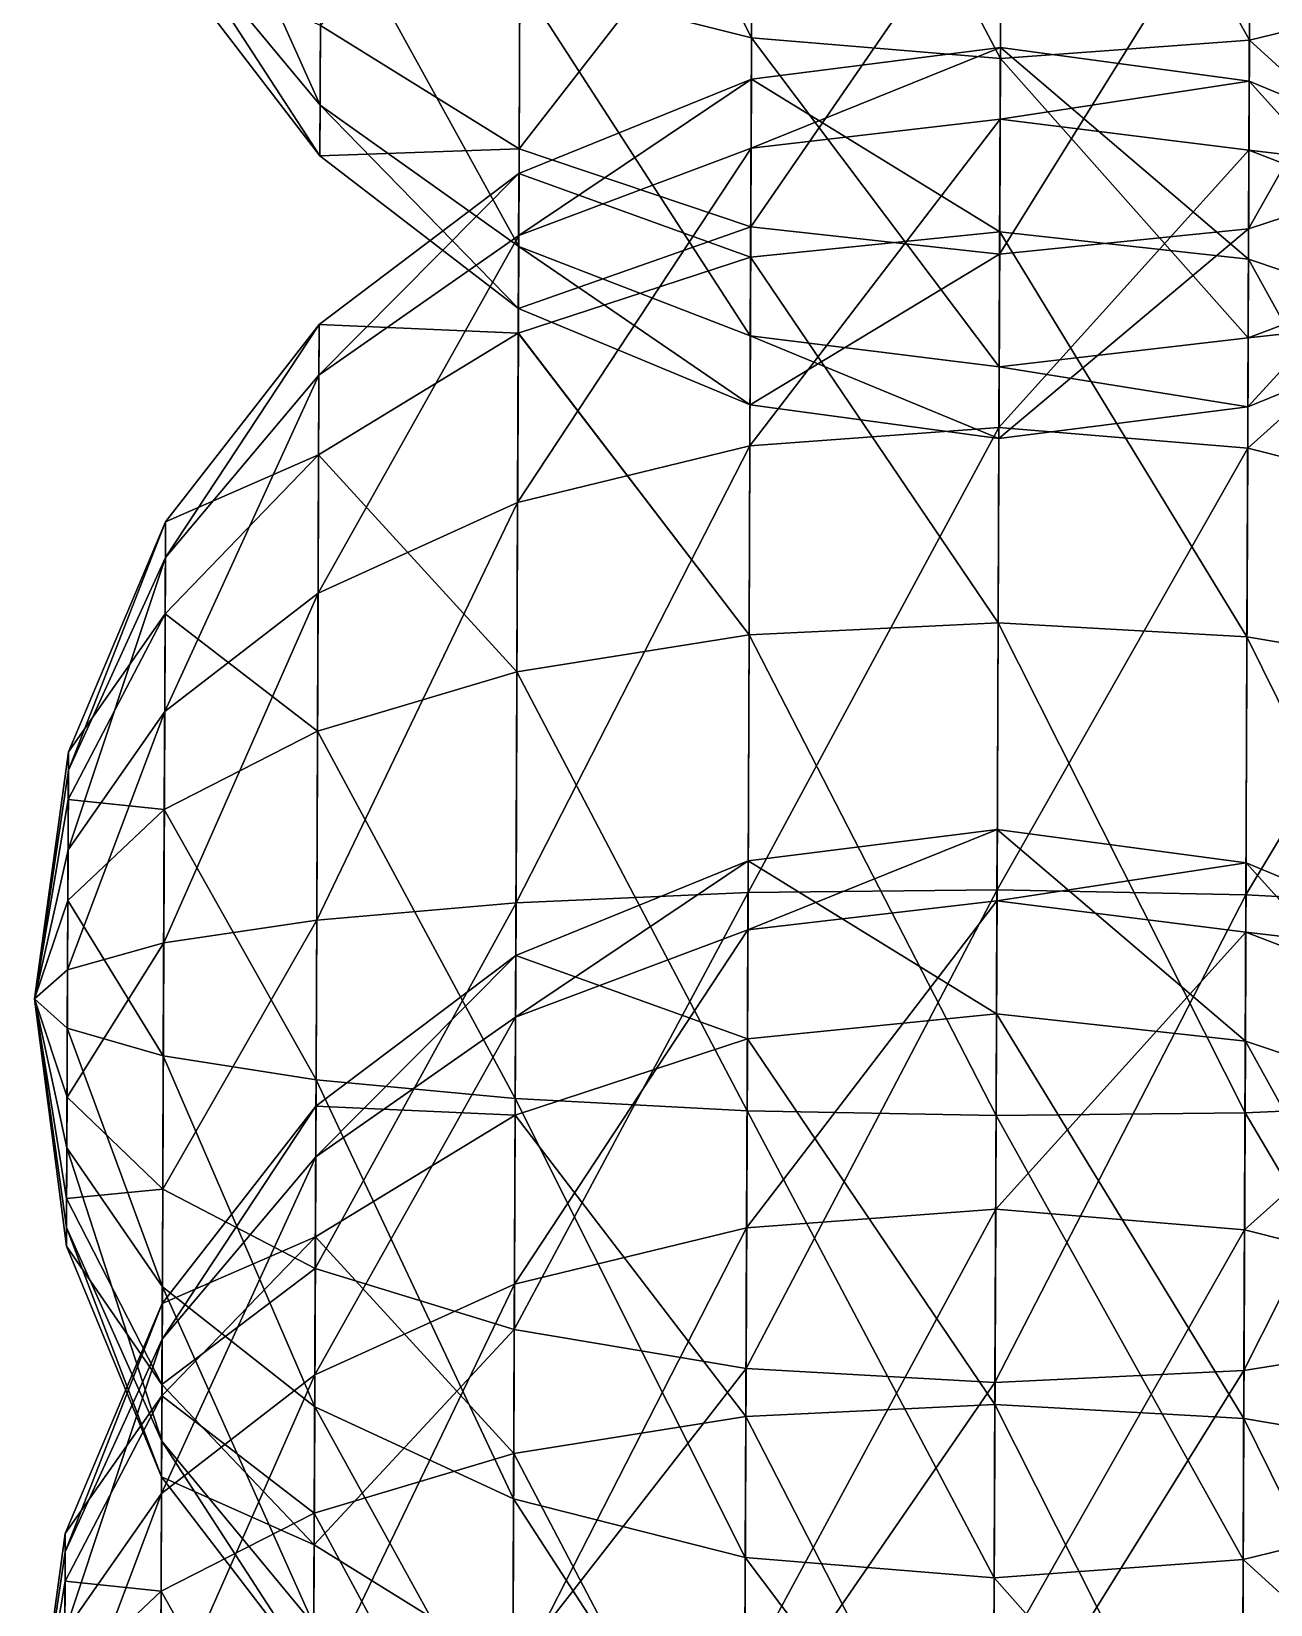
# Model space of a CAD drawing. Header units: metres. Extents: x -322 to 100, y -423 to 142.
# Drawn here: x -200.71 to -162.06, y -50.61 to -1.54 of the extents above; entities that cross this region are included whole.
import ezdxf

# ---------------------------------------------------------------- set-up
doc = ezdxf.new("R2010")
doc.units = ezdxf.units.M

msp = doc.modelspace()

# ---------------------------------------------------------------- linework, layer by layer
for points in [[(-178.24817, -1.744085, -695.9994), (-185.4762, 0.07819, -693.59766), (-185.4251, 12.57032, -698.5786), (-185.42499, 12.57042, -698.5785)], [(-178.24817, -1.744085, -695.9994), (-185.4251, 12.57032, -698.5786), (-178.19116, 12.189075, -701.5549), (-178.19106, 12.189175, -701.55475)], [(-170.48616, -2.387299, -696.81854), (-178.24817, -1.744085, -695.9994), (-178.19116, 12.189075, -701.5549), (-178.19106, 12.189175, -701.55475)], [(-170.48616, -2.387299, -696.81854), (-178.19116, 12.189075, -701.5549), (-170.42715, 12.037371, -702.57007), (-170.42705, 12.037471, -702.56995)], [(-162.71915, -1.80761, -695.9994), (-170.48616, -2.387299, -696.81854), (-170.42715, 12.037371, -702.57007), (-170.42705, 12.037471, -702.56995)], [(-162.71915, -1.80761, -695.9994), (-170.42715, 12.037371, -702.57007), (-162.66216, 12.12555, -701.5549), (-162.66205, 12.12565, -701.55475)], [(-155.47644, -0.044529, -693.59766), (-162.71915, -1.80761, -695.9994), (-162.66216, 12.12555, -701.5549), (-162.66205, 12.12565, -701.55475)], [(-191.70549, -3.84448, -681.155), (-196.44966, 1.883108, -678.70123), (-196.43, 6.691315, -684.7979), (-196.42989, 6.691415, -684.7978)], [(-191.70549, -3.84448, -681.155), (-196.43, 6.691315, -684.7979), (-191.67767, 2.955349, -689.77704), (-191.67757, 2.955449, -689.7769)], [(-185.45459, 5.358192, -648.9085), (-191.69531, -1.355469, -660.0884), (-185.49779, -5.20146, -657.23663), (-185.49768, -5.20136, -657.2365)], [(-178.22408, 4.144988, -646.1551), (-185.45459, 5.358192, -648.9085), (-185.49779, -5.20146, -657.23663), (-185.49768, -5.20136, -657.2365)], [(-155.45485, 5.235472, -648.9085), (-162.69505, 4.081466, -646.1551), (-162.74324, -7.696293, -655.4439), (-162.74313, -7.696193, -655.4438)], [(-155.45485, 5.235472, -648.9085), (-162.74324, -7.696293, -655.4439), (-155.49805, -5.324179, -657.23663), (-155.49794, -5.324079, -657.2365)], [(-178.22408, 4.144988, -646.1551), (-185.49779, -5.20146, -657.23663), (-178.27225, -7.632771, -655.4439), (-178.27214, -7.63267, -655.4438)], [(-170.46121, 3.709519, -645.21594), (-178.22408, 4.144988, -646.1551), (-178.27225, -7.632771, -655.4439), (-178.27214, -7.63267, -655.4438)], [(-162.69505, 4.081466, -646.1551), (-170.46121, 3.709519, -645.21594), (-170.5111, -8.483713, -654.83246), (-170.51099, -8.483613, -654.83234)], [(-162.69505, 4.081466, -646.1551), (-170.5111, -8.483713, -654.83246), (-162.74324, -7.696293, -655.4439), (-162.74313, -7.696193, -655.4438)], [(-170.46121, 3.709519, -645.21594), (-178.27225, -7.632771, -655.4439), (-170.5111, -8.483713, -654.83246), (-170.51099, -8.483613, -654.83234)], [(-185.51027, -8.249866, -683.0379), (-191.70549, -3.84448, -681.155), (-191.67767, 2.955349, -689.77704), (-191.67757, 2.955449, -689.7769)], [(-185.51027, -8.249866, -683.0379), (-191.67767, 2.955349, -689.77704), (-185.4762, 0.07819, -693.59766), (-185.47609, 0.07829, -693.59753)], [(-191.71194, -5.422348, -670.28827), (-196.45422, 0.767387, -671.0173), (-196.44966, 1.883108, -678.70123), (-196.44955, 1.883208, -678.7011)], [(-191.71194, -5.422348, -670.28827), (-196.44966, 1.883108, -678.70123), (-191.70549, -3.84448, -681.155), (-191.70538, -3.844381, -681.1549)], [(-191.69531, -1.355469, -660.0884), (-196.45422, 0.767387, -671.0173), (-191.71194, -5.422348, -670.28827), (-191.71184, -5.422248, -670.28815)], [(-178.28616, -11.032825, -684.22156), (-185.51027, -8.249866, -683.0379), (-185.4762, 0.07819, -693.59766), (-185.47609, 0.07829, -693.59753)], [(-178.28616, -11.032825, -684.22156), (-185.4762, 0.07819, -693.59766), (-178.24817, -1.744085, -695.9994), (-178.24806, -1.743985, -695.99927)], [(-155.51051, -8.372583, -683.0379), (-162.71915, -1.80761, -695.9994), (-155.47644, -0.044529, -693.59766), (-155.47633, -0.044429, -693.59753)], [(-185.49779, -5.20146, -657.23663), (-191.69531, -1.355469, -660.0884), (-191.71194, -5.422348, -670.28827), (-191.71184, -5.422248, -670.28815)], [(-170.5255, -12.00371, -684.62524), (-178.28616, -11.032825, -684.22156), (-178.24817, -1.744085, -695.9994), (-178.24806, -1.743985, -695.99927)], [(-170.5255, -12.00371, -684.62524), (-178.24817, -1.744085, -695.9994), (-170.48616, -2.387299, -696.81854), (-170.48605, -2.387199, -696.8184)], [(-162.75714, -11.096352, -684.22156), (-170.48616, -2.387299, -696.81854), (-162.71915, -1.80761, -695.9994), (-162.71904, -1.80751, -695.99927)], [(-155.51051, -8.372583, -683.0379), (-162.75714, -11.096352, -684.22156), (-162.71915, -1.80761, -695.9994), (-162.71904, -1.80751, -695.99927)], [(-170.48476, -2.043137, -940.40686), (-178.25342, -3.026533, -940.2869), (-178.26224, -5.181938, -925.4426), (-178.26213, -5.181838, -925.4425)], [(-170.48476, -2.043137, -940.40686), (-178.26224, -5.181938, -925.4426), (-170.49388, -4.274578, -925.0389), (-170.49377, -4.274478, -925.03876)], [(-170.50829, -7.794579, -954.83167), (-178.25342, -3.026533, -940.2869), (-170.48476, -2.043137, -940.40686), (-170.48465, -2.043037, -940.40674)], [(-162.75714, -11.096352, -684.22156), (-170.5255, -12.00371, -684.62524), (-170.48616, -2.387299, -696.81854), (-170.48605, -2.387199, -696.8184)], [(-162.74713, -8.645521, -954.2202), (-170.50829, -7.794579, -954.83167), (-170.48476, -2.043137, -940.40686), (-170.48465, -2.043037, -940.40674)], [(-162.72441, -3.090056, -940.2869), (-170.48476, -2.043137, -940.40686), (-170.49388, -4.274578, -925.0389), (-170.49377, -4.274478, -925.03876)], [(-162.74713, -8.645521, -954.2202), (-170.48476, -2.043137, -940.40686), (-162.72441, -3.090056, -940.2869), (-162.7243, -3.089956, -940.2868)], [(-178.25342, -3.026533, -940.2869), (-185.50096, -5.973219, -939.9353), (-185.50887, -7.905703, -926.6262), (-185.50876, -7.905602, -926.6261)], [(-178.25342, -3.026533, -940.2869), (-185.50887, -7.905703, -926.6262), (-178.26224, -5.181938, -925.4426), (-178.26213, -5.181838, -925.4425)], [(-178.27614, -8.581999, -954.2202), (-185.50096, -5.973219, -939.9353), (-178.25342, -3.026533, -940.2869), (-178.25331, -3.026433, -940.2868)], [(-170.50829, -7.794579, -954.83167), (-178.27614, -8.581999, -954.2202), (-178.25342, -3.026533, -940.2869), (-178.25331, -3.026433, -940.2868)], [(-162.72441, -3.090056, -940.2869), (-170.49388, -4.274578, -925.0389), (-162.73322, -5.245462, -925.4426), (-162.73311, -5.245362, -925.4425)], [(-155.52158, -11.076832, -952.4275), (-162.74713, -8.645521, -954.2202), (-162.72441, -3.090056, -940.2869), (-162.7243, -3.089956, -940.2868)], [(-155.5012, -6.095938, -939.9353), (-162.72441, -3.090056, -940.2869), (-162.73322, -5.245462, -925.4426), (-162.73311, -5.245362, -925.4425)], [(-155.52158, -11.076832, -952.4275), (-162.72441, -3.090056, -940.2869), (-155.5012, -6.095938, -939.9353), (-155.5011, -6.095838, -939.9352)], [(-185.51817, -10.182352, -669.7288), (-191.71194, -5.422348, -670.28827), (-191.70549, -3.84448, -681.155), (-191.70538, -3.844381, -681.1549)], [(-185.51817, -10.182352, -669.7288), (-191.70549, -3.84448, -681.155), (-185.51027, -8.249866, -683.0379), (-185.51016, -8.249766, -683.0378)], [(-170.49388, -4.274578, -925.0389), (-178.26224, -5.181938, -925.4426), (-178.30023, -14.47068, -913.66473), (-178.30013, -14.47058, -913.6646)], [(-170.49388, -4.274578, -925.0389), (-178.30023, -14.47068, -913.66473), (-170.53322, -13.890993, -912.8456), (-170.53311, -13.890893, -912.84546)], [(-162.73322, -5.245462, -925.4426), (-170.49388, -4.274578, -925.0389), (-170.53322, -13.890993, -912.8456), (-170.53311, -13.890893, -912.84546)], [(-185.49779, -5.20146, -657.23663), (-191.71194, -5.422348, -670.28827), (-185.51817, -10.182352, -669.7288), (-185.51807, -10.182252, -669.7287)], [(-178.26224, -5.181938, -925.4426), (-185.50887, -7.905703, -926.6262), (-185.54294, -16.23376, -916.06647), (-185.54283, -16.233662, -916.06635)], [(-178.26224, -5.181938, -925.4426), (-185.54294, -16.23376, -916.06647), (-178.30023, -14.47068, -913.66473), (-178.30013, -14.47058, -913.6646)], [(-178.27225, -7.632771, -655.4439), (-185.49779, -5.20146, -657.23663), (-185.51817, -10.182352, -669.7288), (-185.51807, -10.182252, -669.7287)], [(-162.73322, -5.245462, -925.4426), (-170.53322, -13.890993, -912.8456), (-162.77122, -14.534204, -913.66473), (-162.77112, -14.534104, -913.6646)], [(-155.50911, -8.028423, -926.6262), (-162.73322, -5.245462, -925.4426), (-162.77122, -14.534204, -913.66473), (-162.77112, -14.534104, -913.6646)], [(-155.49805, -5.324179, -657.23663), (-162.74324, -7.696293, -655.4439), (-162.76596, -13.251755, -669.3772), (-162.76585, -13.251655, -669.3771)], [(-155.49805, -5.324179, -657.23663), (-162.76596, -13.251755, -669.3772), (-155.51842, -10.305069, -669.7288), (-155.51831, -10.304969, -669.7287)], [(-155.5012, -6.095938, -939.9353), (-162.73322, -5.245462, -925.4426), (-155.50911, -8.028423, -926.6262), (-155.509, -8.028323, -926.6261)], [(-185.50096, -5.973219, -939.9353), (-191.73347, -10.682392, -939.37585), (-191.73993, -12.260258, -928.5091), (-191.73982, -12.260158, -928.509)], [(-185.50096, -5.973219, -939.9353), (-191.73993, -12.260258, -928.5091), (-185.50887, -7.905703, -926.6262), (-185.50876, -7.905602, -926.6261)], [(-185.52133, -10.954113, -952.4275), (-191.73347, -10.682392, -939.37585), (-185.50096, -5.973219, -939.9353), (-185.50085, -5.973119, -939.9352)], [(-178.27614, -8.581999, -954.2202), (-185.52133, -10.954113, -952.4275), (-185.50096, -5.973219, -939.9353), (-185.50085, -5.973119, -939.9352)], [(-178.27225, -7.632771, -655.4439), (-185.51817, -10.182352, -669.7288), (-178.29498, -13.188232, -669.3772), (-178.29488, -13.188132, -669.3771)], [(-170.5111, -8.483713, -654.83246), (-178.27225, -7.632771, -655.4439), (-178.29498, -13.188232, -669.3772), (-178.29488, -13.188132, -669.3771)], [(-170.55817, -19.987814, -964.4482), (-178.27614, -8.581999, -954.2202), (-170.50829, -7.794579, -954.83167), (-170.50818, -7.794478, -954.83154)], [(-162.7953, -20.423283, -963.50903), (-170.55817, -19.987814, -964.4482), (-170.50829, -7.794579, -954.83167), (-170.50818, -7.794478, -954.83154)], [(-170.50829, -7.794579, -954.83167), (-170.50829, -7.794579, -954.83167), (-170.55817, -19.987814, -964.4482), (-170.55806, -19.987715, -964.44806)], [(-162.74324, -7.696293, -655.4439), (-170.5111, -8.483713, -654.83246), (-170.53462, -14.235153, -669.25726), (-170.53452, -14.235053, -669.25714)], [(-162.74324, -7.696293, -655.4439), (-170.53462, -14.235153, -669.25726), (-162.76596, -13.251755, -669.3772), (-162.76585, -13.251655, -669.3771)], [(-162.7953, -20.423283, -963.50903), (-170.50829, -7.794579, -954.83167), (-162.74713, -8.645521, -954.2202), (-162.74702, -8.645421, -954.2201)], [(-185.50887, -7.905703, -926.6262), (-191.73993, -12.260258, -928.5091), (-191.76775, -19.06009, -919.8871), (-191.76764, -19.05999, -919.88696)], [(-185.50887, -7.905703, -926.6262), (-191.76775, -19.06009, -919.8871), (-185.54294, -16.23376, -916.06647), (-185.54283, -16.233662, -916.06635)], [(-178.29498, -13.188232, -669.3772), (-185.51817, -10.182352, -669.7288), (-185.51027, -8.249866, -683.0379), (-185.51016, -8.249766, -683.0378)], [(-178.29498, -13.188232, -669.3772), (-185.51027, -8.249866, -683.0379), (-178.28616, -11.032825, -684.22156), (-178.28606, -11.032725, -684.22144)], [(-155.50911, -8.028423, -926.6262), (-162.77122, -14.534204, -913.66473), (-155.54318, -16.35648, -916.06647), (-155.54308, -16.35638, -916.06635)], [(-178.32433, -20.35976, -963.50903), (-185.52133, -10.954113, -952.4275), (-178.27614, -8.581999, -954.2202), (-178.27603, -8.581899, -954.2201)], [(-170.55817, -19.987814, -964.4482), (-178.32433, -20.35976, -963.50903), (-178.27614, -8.581999, -954.2202), (-178.27603, -8.581899, -954.2201)], [(-178.27614, -8.581999, -954.2202), (-178.27614, -8.581999, -954.2202), (-178.32433, -20.35976, -963.50903), (-178.32422, -20.359661, -963.5089)], [(-170.5111, -8.483713, -654.83246), (-178.29498, -13.188232, -669.3772), (-170.53462, -14.235153, -669.25726), (-170.53452, -14.235053, -669.25714)], [(-155.56477, -21.636484, -960.7556), (-162.7953, -20.423283, -963.50903), (-162.74713, -8.645521, -954.2202), (-162.74702, -8.645421, -954.2201)], [(-162.74713, -8.645521, -954.2202), (-162.74713, -8.645521, -954.2202), (-162.7953, -20.423283, -963.50903), (-162.7952, -20.423183, -963.5089)], [(-155.51842, -10.305069, -669.7288), (-162.75714, -11.096352, -684.22156), (-155.51051, -8.372583, -683.0379), (-155.5104, -8.372483, -683.0378)], [(-155.56477, -21.636484, -960.7556), (-162.74713, -8.645521, -954.2202), (-155.52158, -11.076832, -952.4275), (-155.52147, -11.076732, -952.42737)], [(-191.73347, -10.682392, -939.37585), (-196.52625, -16.833122, -938.64685), (-196.5308, -17.948845, -930.9629), (-196.5307, -17.948746, -930.96277)], [(-191.73347, -10.682392, -939.37585), (-196.5308, -17.948845, -930.9629), (-191.73993, -12.260258, -928.5091), (-191.73982, -12.260158, -928.509)], [(-191.75012, -14.749273, -949.57574), (-196.52625, -16.833122, -938.64685), (-191.73347, -10.682392, -939.37585), (-191.73337, -10.682292, -939.37573)], [(-185.52133, -10.954113, -952.4275), (-191.75012, -14.749273, -949.57574), (-191.73347, -10.682392, -939.37585), (-191.73337, -10.682292, -939.37573)], [(-155.51842, -10.305069, -669.7288), (-162.76596, -13.251755, -669.3772), (-162.75714, -11.096352, -684.22156), (-162.75703, -11.096251, -684.22144)], [(-185.56453, -21.513763, -960.7556), (-191.75012, -14.749273, -949.57574), (-185.52133, -10.954113, -952.4275), (-185.52122, -10.954013, -952.42737)], [(-178.32433, -20.35976, -963.50903), (-185.56453, -21.513763, -960.7556), (-185.52133, -10.954113, -952.4275), (-185.52122, -10.954013, -952.42737)], [(-185.52133, -10.954113, -952.4275), (-185.52133, -10.954113, -952.4275), (-185.56453, -21.513763, -960.7556), (-185.56442, -21.513664, -960.7555)], [(-170.53462, -14.235153, -669.25726), (-178.29498, -13.188232, -669.3772), (-178.28616, -11.032825, -684.22156), (-178.28606, -11.032725, -684.22144)], [(-170.53462, -14.235153, -669.25726), (-178.28616, -11.032825, -684.22156), (-170.5255, -12.00371, -684.62524), (-170.52539, -12.00361, -684.6251)], [(-162.76596, -13.251755, -669.3772), (-170.5255, -12.00371, -684.62524), (-162.75714, -11.096352, -684.22156), (-162.75703, -11.096251, -684.22144)], [(-191.73993, -12.260258, -928.5091), (-196.5308, -17.948845, -930.9629), (-196.55048, -22.75705, -924.8662), (-196.55037, -22.75695, -924.8661)], [(-191.73993, -12.260258, -928.5091), (-196.55048, -22.75705, -924.8662), (-191.76775, -19.06009, -919.8871), (-191.76764, -19.05999, -919.88696)], [(-162.76596, -13.251755, -669.3772), (-170.53462, -14.235153, -669.25726), (-170.5255, -12.00371, -684.62524), (-170.52539, -12.00361, -684.6251)], [(-170.53322, -13.890993, -912.8456), (-178.30023, -14.47068, -913.66473), (-178.35722, -28.403843, -908.10925), (-178.35712, -28.403744, -908.10913)], [(-170.53322, -13.890993, -912.8456), (-178.35722, -28.403843, -908.10925), (-170.59222, -28.315664, -907.09406), (-170.59212, -28.315565, -907.09393)], [(-162.77122, -14.534204, -913.66473), (-170.53322, -13.890993, -912.8456), (-170.59222, -28.315664, -907.09406), (-170.59212, -28.315565, -907.09393)], [(-178.30023, -14.47068, -913.66473), (-185.54294, -16.23376, -916.06647), (-185.59404, -28.725897, -911.0856), (-185.59393, -28.725798, -911.08545)], [(-178.30023, -14.47068, -913.66473), (-185.59404, -28.725897, -911.0856), (-178.35722, -28.403843, -908.10925), (-178.35712, -28.403744, -908.10913)], [(-162.77122, -14.534204, -913.66473), (-170.59222, -28.315664, -907.09406), (-162.82822, -28.46737, -908.10925), (-162.82811, -28.46727, -908.10913)], [(-155.54318, -16.35648, -916.06647), (-162.77122, -14.534204, -913.66473), (-162.82822, -28.46737, -908.10925), (-162.82811, -28.46727, -908.10913)], [(-191.78539, -23.371193, -956.3756), (-196.538, -19.708843, -945.85925), (-191.75012, -14.749273, -949.57574), (-191.75002, -14.749173, -949.5756)], [(-191.75012, -14.749273, -949.57574), (-196.538, -19.708843, -945.85925), (-196.52625, -16.833122, -938.64685), (-196.52614, -16.833023, -938.6467)], [(-185.56453, -21.513763, -960.7556), (-191.78539, -23.371193, -956.3756), (-191.75012, -14.749273, -949.57574), (-191.75002, -14.749173, -949.5756)], [(-191.75012, -14.749273, -949.57574), (-191.75012, -14.749273, -949.57574), (-191.78539, -23.371193, -956.3756), (-191.78528, -23.371094, -956.3755)], [(-185.54294, -16.23376, -916.06647), (-191.76775, -19.06009, -919.8871), (-191.80948, -29.259872, -915.8202), (-191.80937, -29.259773, -915.82007)], [(-185.54294, -16.23376, -916.06647), (-191.80948, -29.259872, -915.8202), (-185.59404, -28.725897, -911.0856), (-185.59393, -28.725798, -911.08545)], [(-155.54318, -16.35648, -916.06647), (-162.82822, -28.46737, -908.10925), (-155.59428, -28.848614, -911.0856), (-155.59418, -28.848515, -911.08545)], [(-196.52625, -16.833122, -938.64685), (-199.55261, -24.006252, -937.7979), (-199.55498, -24.583794, -933.8204), (-199.55487, -24.583694, -933.82025)], [(-196.52625, -16.833122, -938.64685), (-199.55498, -24.583794, -933.8204), (-196.5308, -17.948845, -930.9629), (-196.5307, -17.948746, -930.96277)], [(-196.538, -19.708843, -945.85925), (-199.55261, -24.006252, -937.7979), (-196.52625, -16.833122, -938.64685), (-196.52614, -16.833023, -938.6467)], [(-196.5308, -17.948845, -930.9629), (-199.55498, -24.583794, -933.8204), (-199.56516, -27.072704, -930.6645), (-199.56505, -27.072605, -930.66437)], [(-196.5308, -17.948845, -930.9629), (-199.56516, -27.072704, -930.6645), (-196.55048, -22.75705, -924.8662), (-196.55037, -22.75695, -924.8661)], [(-191.76775, -19.06009, -919.8871), (-196.55048, -22.75705, -924.8662), (-196.57997, -29.969387, -921.9905), (-196.57986, -29.969288, -921.99036)], [(-191.76775, -19.06009, -919.8871), (-196.57997, -29.969387, -921.9905), (-191.80948, -29.259872, -915.8202), (-191.80937, -29.259773, -915.82007)], [(-196.56294, -25.805462, -950.6675), (-199.5587, -25.494835, -941.5313), (-196.538, -19.708843, -945.85925), (-196.53789, -19.708744, -945.85913)], [(-196.538, -19.708843, -945.85925), (-199.5587, -25.494835, -941.5313), (-199.55261, -24.006252, -937.7979), (-199.5525, -24.006153, -937.7978)], [(-191.78539, -23.371193, -956.3756), (-196.56294, -25.805462, -950.6675), (-196.538, -19.708843, -945.85925), (-196.53789, -19.708744, -945.85913)], [(-196.538, -19.708843, -945.85925), (-196.538, -19.708843, -945.85925), (-196.56294, -25.805462, -950.6675), (-196.56284, -25.805363, -950.66736)], [(-170.62103, -35.355667, -966.6796), (-178.32433, -20.35976, -963.50903), (-170.55817, -19.987814, -964.4482), (-170.55806, -19.987715, -964.44806)], [(-162.85603, -35.267487, -965.6644), (-170.62103, -35.355667, -966.6796), (-170.55817, -19.987814, -964.4482), (-170.55806, -19.987715, -964.44806)], [(-162.85603, -35.267487, -965.6644), (-170.55817, -19.987814, -964.4482), (-162.7953, -20.423283, -963.50903), (-162.7952, -20.423183, -963.5089)], [(-178.38504, -35.20396, -965.6644), (-185.56453, -21.513763, -960.7556), (-178.32433, -20.35976, -963.50903), (-178.32422, -20.359661, -963.5089)], [(-170.62103, -35.355667, -966.6796), (-178.38504, -35.20396, -965.6644), (-178.32433, -20.35976, -963.50903), (-178.32422, -20.359661, -963.5089)], [(-155.61922, -34.945435, -962.6881), (-162.85603, -35.267487, -965.6644), (-162.7953, -20.423283, -963.50903), (-162.7952, -20.423183, -963.5089)], [(-155.61922, -34.945435, -962.6881), (-162.7953, -20.423283, -963.50903), (-155.56477, -21.636484, -960.7556), (-155.56467, -21.636385, -960.7555)], [(-185.61897, -34.822716, -962.6881), (-191.78539, -23.371193, -956.3756), (-185.56453, -21.513763, -960.7556), (-185.56442, -21.513664, -960.7555)], [(-178.38504, -35.20396, -965.6644), (-185.61897, -34.822716, -962.6881), (-185.56453, -21.513763, -960.7556), (-185.56442, -21.513664, -960.7555)], [(-196.55048, -22.75705, -924.8662), (-199.56516, -27.072704, -930.6645), (-199.58043, -30.806084, -929.1759), (-199.58032, -30.805984, -929.1758)], [(-196.55048, -22.75705, -924.8662), (-199.58043, -30.806084, -929.1759), (-196.57997, -29.969387, -921.9905), (-196.57986, -29.969288, -921.99036)], [(-191.82983, -34.237907, -957.9535), (-196.56294, -25.805462, -950.6675), (-191.78539, -23.371193, -956.3756), (-191.78528, -23.371094, -956.3755)], [(-185.61897, -34.822716, -962.6881), (-191.82983, -34.237907, -957.9535), (-191.78539, -23.371193, -956.3756), (-191.78528, -23.371094, -956.3755)], [(-199.5587, -25.494835, -941.5313), (-200.60638, -31.712944, -936.88684), (-199.55261, -24.006252, -937.7979), (-199.5525, -24.006153, -937.7978)], [(-199.55261, -24.006252, -937.7979), (-200.60638, -31.712944, -936.88684), (-199.55498, -24.583794, -933.8204), (-199.55487, -24.583694, -933.82025)], [(-199.55498, -24.583794, -933.8204), (-200.60638, -31.712944, -936.88684), (-199.56516, -27.072704, -930.6645), (-199.56505, -27.072605, -930.66437)], [(-199.57161, -28.650677, -944.02026), (-200.60638, -31.712944, -936.88684), (-199.5587, -25.494835, -941.5313), (-199.5586, -25.494736, -941.5312)], [(-196.56294, -25.805462, -950.6675), (-199.57161, -28.650677, -944.02026), (-199.5587, -25.494835, -941.5313), (-199.5586, -25.494736, -941.5312)], [(-196.59438, -33.489388, -951.7832), (-199.57161, -28.650677, -944.02026), (-196.56294, -25.805462, -950.6675), (-196.56284, -25.805363, -950.66736)], [(-191.82983, -34.237907, -957.9535), (-196.59438, -33.489388, -951.7832), (-196.56294, -25.805462, -950.6675), (-196.56284, -25.805363, -950.66736)], [(-170.5845, -26.428787, -772.4624), (-178.35316, -27.412184, -772.34247), (-178.36198, -29.567589, -757.49817), (-178.36188, -29.56749, -757.49805)], [(-170.5845, -26.428787, -772.4624), (-178.36198, -29.567589, -757.49817), (-170.59363, -28.660229, -757.0944), (-170.59352, -28.66013, -757.0943)], [(-170.60803, -32.18023, -786.8872), (-178.35316, -27.412184, -772.34247), (-170.5845, -26.428787, -772.4624), (-170.5844, -26.428688, -772.4623)], [(-162.84688, -33.031174, -786.27576), (-170.60803, -32.18023, -786.8872), (-170.5845, -26.428787, -772.4624), (-170.5844, -26.428688, -772.4623)], [(-162.82416, -27.475706, -772.34247), (-170.5845, -26.428787, -772.4624), (-170.59363, -28.660229, -757.0944), (-170.59352, -28.66013, -757.0943)], [(-162.84688, -33.031174, -786.27576), (-170.5845, -26.428787, -772.4624), (-162.82416, -27.475706, -772.34247), (-162.82405, -27.475607, -772.34235)], [(-199.56516, -27.072704, -930.6645), (-200.60638, -31.712944, -936.88684), (-199.58043, -30.806084, -929.1759), (-199.58032, -30.805984, -929.1758)], [(-178.35316, -27.412184, -772.34247), (-185.60071, -30.35887, -771.99084), (-185.60861, -32.29135, -758.68176), (-185.6085, -32.291252, -758.68164)], [(-178.35316, -27.412184, -772.34247), (-185.60861, -32.29135, -758.68176), (-178.36198, -29.567589, -757.49817), (-178.36188, -29.56749, -757.49805)], [(-178.37589, -32.96765, -786.27576), (-185.60071, -30.35887, -771.99084), (-178.35316, -27.412184, -772.34247), (-178.35306, -27.412085, -772.34235)], [(-170.60803, -32.18023, -786.8872), (-178.37589, -32.96765, -786.27576), (-178.35316, -27.412184, -772.34247), (-178.35306, -27.412085, -772.34235)], [(-162.82416, -27.475706, -772.34247), (-170.59363, -28.660229, -757.0944), (-162.83296, -29.631113, -757.49817), (-162.83286, -29.631014, -757.49805)], [(-155.62134, -35.462482, -784.48303), (-162.84688, -33.031174, -786.27576), (-162.82416, -27.475706, -772.34247), (-162.82405, -27.475607, -772.34235)], [(-155.60095, -30.481588, -771.99084), (-162.82416, -27.475706, -772.34247), (-162.83296, -29.631113, -757.49817), (-162.83286, -29.631014, -757.49805)], [(-155.62134, -35.462482, -784.48303), (-162.82416, -27.475706, -772.34247), (-155.60095, -30.481588, -771.99084), (-155.60085, -30.48149, -771.9907)], [(-178.35722, -28.403843, -908.10925), (-185.59404, -28.725897, -911.0856), (-185.64847, -42.034843, -913.01807), (-185.64836, -42.034744, -913.01794)], [(-178.35722, -28.403843, -908.10925), (-185.64847, -42.034843, -913.01807), (-178.41795, -43.248047, -910.26465), (-178.41785, -43.247948, -910.2645)], [(-170.59222, -28.315664, -907.09406), (-178.35722, -28.403843, -908.10925), (-178.41795, -43.248047, -910.26465), (-178.41785, -43.247948, -910.2645)], [(-170.59222, -28.315664, -907.09406), (-178.41795, -43.248047, -910.26465), (-170.65509, -43.683517, -909.3255), (-170.65498, -43.68342, -909.3254)], [(-162.82822, -28.46737, -908.10925), (-170.59222, -28.315664, -907.09406), (-170.65509, -43.683517, -909.3255), (-170.65498, -43.68342, -909.3254)], [(-199.58789, -32.62817, -944.5978), (-200.60638, -31.712944, -936.88684), (-199.57161, -28.650677, -944.02026), (-199.5715, -28.650578, -944.02014)], [(-196.59438, -33.489388, -951.7832), (-199.58789, -32.62817, -944.5978), (-199.57161, -28.650677, -944.02026), (-199.5715, -28.650578, -944.02014)], [(-185.59404, -28.725897, -911.0856), (-191.80948, -29.259872, -915.8202), (-191.85393, -40.126583, -917.3981), (-191.85382, -40.126484, -917.39795)], [(-185.59404, -28.725897, -911.0856), (-191.85393, -40.126583, -917.3981), (-185.64847, -42.034843, -913.01807), (-185.64836, -42.034744, -913.01794)], [(-170.59363, -28.660229, -757.0944), (-178.36198, -29.567589, -757.49817), (-178.39998, -38.85633, -745.7203), (-178.39987, -38.85623, -745.72015)], [(-170.59363, -28.660229, -757.0944), (-178.39998, -38.85633, -745.7203), (-170.63297, -38.27664, -744.9011), (-170.63286, -38.276543, -744.901)], [(-162.82822, -28.46737, -908.10925), (-170.65509, -43.683517, -909.3255), (-162.88893, -43.31157, -910.26465), (-162.88882, -43.31147, -910.2645)], [(-162.83296, -29.631113, -757.49817), (-170.59363, -28.660229, -757.0944), (-170.63297, -38.27664, -744.9011), (-170.63286, -38.276543, -744.901)], [(-155.59428, -28.848614, -911.0856), (-162.82822, -28.46737, -908.10925), (-162.88893, -43.31157, -910.26465), (-162.88882, -43.31147, -910.2645)], [(-155.59428, -28.848614, -911.0856), (-162.88893, -43.31157, -910.26465), (-155.64873, -42.157562, -913.01807), (-155.64862, -42.157463, -913.01794)], [(-191.80948, -29.259872, -915.8202), (-196.57997, -29.969387, -921.9905), (-196.6114, -37.653313, -923.1062), (-196.6113, -37.653214, -923.1061)], [(-191.80948, -29.259872, -915.8202), (-196.6114, -37.653313, -923.1062), (-191.85393, -40.126583, -917.3981), (-191.85382, -40.126484, -917.39795)], [(-178.36198, -29.567589, -757.49817), (-185.60861, -32.29135, -758.68176), (-185.64268, -40.61941, -748.122), (-185.64258, -40.619312, -748.1219)], [(-178.36198, -29.567589, -757.49817), (-185.64268, -40.61941, -748.122), (-178.39998, -38.85633, -745.7203), (-178.39987, -38.85623, -745.72015)], [(-162.83296, -29.631113, -757.49817), (-170.63297, -38.27664, -744.9011), (-162.87097, -38.919853, -745.7203), (-162.87086, -38.919754, -745.72015)], [(-155.60886, -32.414074, -758.68176), (-162.83296, -29.631113, -757.49817), (-162.87097, -38.919853, -745.7203), (-162.87086, -38.919754, -745.72015)], [(-155.60095, -30.481588, -771.99084), (-162.83296, -29.631113, -757.49817), (-155.60886, -32.414074, -758.68176), (-155.60875, -32.413975, -758.68164)], [(-196.57997, -29.969387, -921.9905), (-199.58043, -30.806084, -929.1759), (-199.59671, -34.783577, -929.7534), (-199.5966, -34.783478, -929.7533)], [(-196.57997, -29.969387, -921.9905), (-199.59671, -34.783577, -929.7534), (-196.6114, -37.653313, -923.1062), (-196.6113, -37.653214, -923.1061)], [(-185.60071, -30.35887, -771.99084), (-191.83322, -35.068043, -771.4314), (-191.83968, -36.64591, -760.56464), (-191.83957, -36.64581, -760.5645)], [(-185.60071, -30.35887, -771.99084), (-191.83968, -36.64591, -760.56464), (-185.60861, -32.29135, -758.68176), (-185.6085, -32.291252, -758.68164)], [(-185.62108, -35.339764, -784.48303), (-191.83322, -35.068043, -771.4314), (-185.60071, -30.35887, -771.99084), (-185.6006, -30.35877, -771.9907)], [(-178.37589, -32.96765, -786.27576), (-185.62108, -35.339764, -784.48303), (-185.60071, -30.35887, -771.99084), (-185.6006, -30.35877, -771.9907)], [(-199.58043, -30.806084, -929.1759), (-200.60638, -31.712944, -936.88684), (-199.59671, -34.783577, -929.7534), (-199.5966, -34.783478, -929.7533)], [(-199.59671, -34.783577, -929.7534), (-200.60638, -31.712944, -936.88684), (-199.60962, -37.939415, -932.2424), (-199.60951, -37.939316, -932.24225)], [(-199.60962, -37.939415, -932.2424), (-200.60638, -31.712944, -936.88684), (-199.6157, -39.427998, -935.97577), (-199.6156, -39.4279, -935.97565)], [(-199.6157, -39.427998, -935.97577), (-200.60638, -31.712944, -936.88684), (-199.61334, -38.85046, -939.9533), (-199.61324, -38.85036, -939.9532)], [(-199.61334, -38.85046, -939.9533), (-200.60638, -31.712944, -936.88684), (-199.60316, -36.36155, -943.1092), (-199.60306, -36.36145, -943.1091)], [(-199.60316, -36.36155, -943.1092), (-200.60638, -31.712944, -936.88684), (-199.58789, -32.62817, -944.5978), (-199.58778, -32.62807, -944.59766)], [(-185.60861, -32.29135, -758.68176), (-191.83968, -36.64591, -760.56464), (-191.8675, -43.44574, -751.9426), (-191.86739, -43.44564, -751.9425)], [(-185.60861, -32.29135, -758.68176), (-191.8675, -43.44574, -751.9426), (-185.64268, -40.61941, -748.122), (-185.64258, -40.619312, -748.1219)], [(-170.65791, -44.373466, -796.5037), (-178.37589, -32.96765, -786.27576), (-170.60803, -32.18023, -786.8872), (-170.60793, -32.18013, -786.8871)], [(-162.89505, -44.808933, -795.5646), (-170.65791, -44.373466, -796.5037), (-170.60803, -32.18023, -786.8872), (-170.60793, -32.18013, -786.8871)], [(-170.60803, -32.18023, -786.8872), (-170.60803, -32.18023, -786.8872), (-170.65791, -44.373466, -796.5037), (-170.6578, -44.373367, -796.5036)], [(-162.89505, -44.808933, -795.5646), (-170.60803, -32.18023, -786.8872), (-162.84688, -33.031174, -786.27576), (-162.84677, -33.031075, -786.27563)], [(-196.62387, -40.70172, -948.9075), (-199.60316, -36.36155, -943.1092), (-199.58789, -32.62817, -944.5978), (-199.58778, -32.62807, -944.59766)], [(-196.62387, -40.70172, -948.9075), (-199.58789, -32.62817, -944.5978), (-196.59438, -33.489388, -951.7832), (-196.59427, -33.48929, -951.7831)], [(-155.60886, -32.414074, -758.68176), (-162.87097, -38.919853, -745.7203), (-155.64293, -40.74213, -748.122), (-155.64282, -40.74203, -748.1219)], [(-178.42407, -44.74541, -795.5646), (-185.62108, -35.339764, -784.48303), (-178.37589, -32.96765, -786.27576), (-178.37578, -32.967552, -786.27563)], [(-170.65791, -44.373466, -796.5037), (-178.42407, -44.74541, -795.5646), (-178.37589, -32.96765, -786.27576), (-178.37578, -32.967552, -786.27563)], [(-178.37589, -32.96765, -786.27576), (-178.37589, -32.96765, -786.27576), (-178.42407, -44.74541, -795.5646), (-178.42397, -44.74531, -795.56445)], [(-155.66452, -46.022133, -792.81116), (-162.89505, -44.808933, -795.5646), (-162.84688, -33.031174, -786.27576), (-162.84677, -33.031075, -786.27563)], [(-162.84688, -33.031174, -786.27576), (-162.84688, -33.031174, -786.27576), (-162.89505, -44.808933, -795.5646), (-162.89494, -44.808834, -795.56445)], [(-155.66452, -46.022133, -792.81116), (-162.84688, -33.031174, -786.27576), (-155.62134, -35.462482, -784.48303), (-155.62123, -35.462383, -784.4829)], [(-191.87155, -44.437687, -953.8866), (-196.62387, -40.70172, -948.9075), (-196.59438, -33.489388, -951.7832), (-196.59427, -33.48929, -951.7831)], [(-191.87155, -44.437687, -953.8866), (-196.59438, -33.489388, -951.7832), (-191.82983, -34.237907, -957.9535), (-191.82973, -34.23781, -957.95337)], [(-185.67007, -47.314846, -957.7072), (-191.87155, -44.437687, -953.8866), (-191.82983, -34.237907, -957.9535), (-191.82973, -34.23781, -957.95337)], [(-185.67007, -47.314846, -957.7072), (-191.82983, -34.237907, -957.9535), (-185.61897, -34.822716, -962.6881), (-185.61887, -34.822617, -962.688)], [(-196.6114, -37.653313, -923.1062), (-199.59671, -34.783577, -929.7534), (-199.60962, -37.939415, -932.2424), (-199.60951, -37.939316, -932.24225)], [(-178.44205, -49.137123, -960.10895), (-185.67007, -47.314846, -957.7072), (-185.61897, -34.822716, -962.6881), (-185.61887, -34.822617, -962.688)], [(-178.44205, -49.137123, -960.10895), (-185.61897, -34.822716, -962.6881), (-178.38504, -35.20396, -965.6644), (-178.38493, -35.20386, -965.6643)], [(-191.83322, -35.068043, -771.4314), (-196.62599, -41.218773, -770.7024), (-196.63055, -42.334496, -763.01843), (-196.63045, -42.334396, -763.0183)], [(-191.83322, -35.068043, -771.4314), (-196.63055, -42.334496, -763.01843), (-191.83968, -36.64591, -760.56464), (-191.83957, -36.64581, -760.5645)], [(-191.84985, -39.134926, -781.6313), (-196.62599, -41.218773, -770.7024), (-191.83322, -35.068043, -771.4314), (-191.83311, -35.067944, -771.4313)], [(-185.62108, -35.339764, -784.48303), (-191.84985, -39.134926, -781.6313), (-191.83322, -35.068043, -771.4314), (-191.83311, -35.067944, -771.4313)], [(-170.68004, -49.780334, -960.9281), (-178.44205, -49.137123, -960.10895), (-178.38504, -35.20396, -965.6644), (-178.38493, -35.20386, -965.6643)], [(-170.68004, -49.780334, -960.9281), (-178.38504, -35.20396, -965.6644), (-170.62103, -35.355667, -966.6796), (-170.62093, -35.355568, -966.6795)], [(-162.91302, -49.200645, -960.10895), (-170.62103, -35.355667, -966.6796), (-162.85603, -35.267487, -965.6644), (-162.85593, -35.267387, -965.6643)], [(-155.67032, -47.437565, -957.7072), (-162.91302, -49.200645, -960.10895), (-162.85603, -35.267487, -965.6644), (-162.85593, -35.267387, -965.6643)], [(-155.67032, -47.437565, -957.7072), (-162.85603, -35.267487, -965.6644), (-155.61922, -34.945435, -962.6881), (-155.61911, -34.945335, -962.688)], [(-185.66428, -45.899414, -792.81116), (-191.84985, -39.134926, -781.6313), (-185.62108, -35.339764, -784.48303), (-185.62097, -35.339664, -784.4829)], [(-178.42407, -44.74541, -795.5646), (-185.66428, -45.899414, -792.81116), (-185.62108, -35.339764, -784.48303), (-185.62097, -35.339664, -784.4829)], [(-185.62108, -35.339764, -784.48303), (-185.62108, -35.339764, -784.48303), (-185.66428, -45.899414, -792.81116), (-185.66417, -45.899315, -792.81104)], [(-162.91302, -49.200645, -960.10895), (-170.68004, -49.780334, -960.9281), (-170.62103, -35.355667, -966.6796), (-170.62093, -35.355568, -966.6795)], [(-196.64354, -45.509926, -942.8108), (-199.61334, -38.85046, -939.9533), (-199.60316, -36.36155, -943.1092), (-199.60306, -36.36145, -943.1091)], [(-196.64354, -45.509926, -942.8108), (-199.60316, -36.36155, -943.1092), (-196.62387, -40.70172, -948.9075), (-196.62376, -40.701622, -948.90735)], [(-191.83968, -36.64591, -760.56464), (-196.63055, -42.334496, -763.01843), (-196.65022, -47.1427, -756.92175), (-196.65012, -47.1426, -756.92163)], [(-191.83968, -36.64591, -760.56464), (-196.65022, -47.1427, -756.92175), (-191.8675, -43.44574, -751.9426), (-191.86739, -43.44564, -751.9425)], [(-196.6114, -37.653313, -923.1062), (-199.60962, -37.939415, -932.2424), (-196.63635, -43.749928, -927.9144), (-196.63625, -43.74983, -927.9143)], [(-191.85393, -40.126583, -917.3981), (-196.6114, -37.653313, -923.1062), (-196.63635, -43.749928, -927.9144), (-196.63625, -43.74983, -927.9143)], [(-196.63635, -43.749928, -927.9144), (-199.60962, -37.939415, -932.2424), (-199.6157, -39.427998, -935.97577), (-199.6156, -39.4279, -935.97565)], [(-170.63297, -38.27664, -744.9011), (-178.39998, -38.85633, -745.7203), (-178.45697, -52.789494, -740.1648), (-178.45686, -52.789394, -740.1647)], [(-170.63297, -38.27664, -744.9011), (-178.45697, -52.789494, -740.1648), (-170.69197, -52.701317, -739.1496), (-170.69186, -52.701218, -739.1495)], [(-162.87097, -38.919853, -745.7203), (-170.63297, -38.27664, -744.9011), (-170.69197, -52.701317, -739.1496), (-170.69186, -52.701218, -739.1495)], [(-196.6481, -46.62565, -935.12683), (-199.6157, -39.427998, -935.97577), (-199.61334, -38.85046, -939.9533), (-199.61324, -38.85036, -939.9532)], [(-196.6481, -46.62565, -935.12683), (-199.61334, -38.85046, -939.9533), (-196.64354, -45.509926, -942.8108), (-196.64343, -45.509827, -942.81067)], [(-191.88513, -47.756844, -788.43115), (-196.63776, -44.094494, -777.9148), (-191.84985, -39.134926, -781.6313), (-191.84975, -39.134827, -781.63116)], [(-191.84985, -39.134926, -781.6313), (-196.63776, -44.094494, -777.9148), (-196.62599, -41.218773, -770.7024), (-196.62589, -41.218674, -770.7023)], [(-185.66428, -45.899414, -792.81116), (-191.88513, -47.756844, -788.43115), (-191.84985, -39.134926, -781.6313), (-191.84975, -39.134827, -781.63116)], [(-191.84985, -39.134926, -781.6313), (-191.84985, -39.134926, -781.6313), (-191.88513, -47.756844, -788.43115), (-191.88503, -47.756744, -788.431)], [(-178.39998, -38.85633, -745.7203), (-185.64268, -40.61941, -748.122), (-185.69379, -53.11155, -743.1411), (-185.69368, -53.11145, -743.141)], [(-178.39998, -38.85633, -745.7203), (-185.69379, -53.11155, -743.1411), (-178.45697, -52.789494, -740.1648), (-178.45686, -52.789394, -740.1647)], [(-162.87097, -38.919853, -745.7203), (-170.69197, -52.701317, -739.1496), (-162.92796, -52.85302, -740.1648), (-162.92786, -52.85292, -740.1647)], [(-155.64293, -40.74213, -748.122), (-162.87097, -38.919853, -745.7203), (-162.92796, -52.85302, -740.1648), (-162.92786, -52.85292, -740.1647)], [(-196.63635, -43.749928, -927.9144), (-199.6157, -39.427998, -935.97577), (-196.6481, -46.62565, -935.12683), (-196.648, -46.62555, -935.1267)], [(-191.85393, -40.126583, -917.3981), (-196.63635, -43.749928, -927.9144), (-191.88919, -48.748505, -924.19794), (-191.88908, -48.748405, -924.1978)], [(-185.64847, -42.034843, -913.01807), (-191.85393, -40.126583, -917.3981), (-191.88919, -48.748505, -924.19794), (-191.88908, -48.748405, -924.1978)], [(-191.89937, -51.23752, -945.2646), (-196.64354, -45.509926, -942.8108), (-196.62387, -40.70172, -948.9075), (-196.62376, -40.701622, -948.90735)], [(-191.89937, -51.23752, -945.2646), (-196.62387, -40.70172, -948.9075), (-191.87155, -44.437687, -953.8866), (-191.87144, -44.437588, -953.8865)], [(-185.64268, -40.61941, -748.122), (-191.8675, -43.44574, -751.9426), (-191.90923, -53.645523, -747.87573), (-191.90912, -53.645424, -747.8756)], [(-185.64268, -40.61941, -748.122), (-191.90923, -53.645523, -747.87573), (-185.69379, -53.11155, -743.1411), (-185.69368, -53.11145, -743.141)], [(-155.64293, -40.74213, -748.122), (-162.92796, -52.85302, -740.1648), (-155.69403, -53.234264, -743.1411), (-155.69392, -53.234165, -743.141)], [(-196.62599, -41.218773, -770.7024), (-199.65236, -48.391903, -769.85345), (-199.65472, -48.969444, -765.8759), (-199.65462, -48.969345, -765.8758)], [(-196.62599, -41.218773, -770.7024), (-199.65472, -48.969444, -765.8759), (-196.63055, -42.334496, -763.01843), (-196.63045, -42.334396, -763.0183)], [(-196.63776, -44.094494, -777.9148), (-199.65236, -48.391903, -769.85345), (-196.62599, -41.218773, -770.7024), (-196.62589, -41.218674, -770.7023)], [(-185.64847, -42.034843, -913.01807), (-191.88919, -48.748505, -924.19794), (-185.69167, -52.594498, -921.3462), (-185.69156, -52.5944, -921.34607)], [(-178.41795, -43.248047, -910.26465), (-185.64847, -42.034843, -913.01807), (-185.69167, -52.594498, -921.3462), (-185.69156, -52.5944, -921.34607)], [(-155.64873, -42.157562, -913.01807), (-162.88893, -43.31157, -910.26465), (-162.93712, -55.08933, -919.55347), (-162.93701, -55.08923, -919.55334)], [(-155.64873, -42.157562, -913.01807), (-162.93712, -55.08933, -919.55347), (-155.69193, -52.717216, -921.3462), (-155.69182, -52.717117, -921.34607)], [(-196.63055, -42.334496, -763.01843), (-199.65472, -48.969444, -765.8759), (-199.6649, -51.458355, -762.72003), (-199.6648, -51.458256, -762.7199)], [(-196.63055, -42.334496, -763.01843), (-199.6649, -51.458355, -762.72003), (-196.65022, -47.1427, -756.92175), (-196.65012, -47.1426, -756.92163)], [(-191.8675, -43.44574, -751.9426), (-196.65022, -47.1427, -756.92175), (-196.67972, -54.355038, -754.046), (-196.67961, -54.35494, -754.0459)], [(-191.8675, -43.44574, -751.9426), (-196.67972, -54.355038, -754.046), (-191.90923, -53.645523, -747.87573), (-191.90912, -53.645424, -747.8756)], [(-178.41795, -43.248047, -910.26465), (-185.69167, -52.594498, -921.3462), (-178.46613, -55.025806, -919.55347), (-178.46602, -55.025707, -919.55334)], [(-170.65509, -43.683517, -909.3255), (-178.41795, -43.248047, -910.26465), (-178.46613, -55.025806, -919.55347), (-178.46602, -55.025707, -919.55334)], [(-162.88893, -43.31157, -910.26465), (-170.65509, -43.683517, -909.3255), (-170.70497, -55.876747, -918.942), (-170.70486, -55.876648, -918.9419)], [(-162.88893, -43.31157, -910.26465), (-170.70497, -55.876747, -918.942), (-162.93712, -55.08933, -919.55347), (-162.93701, -55.08923, -919.55334)], [(-196.66269, -50.191113, -782.723), (-199.65845, -49.880486, -773.58685), (-196.63776, -44.094494, -777.9148), (-196.63765, -44.094395, -777.9147)], [(-196.63776, -44.094494, -777.9148), (-199.65845, -49.880486, -773.58685), (-199.65236, -48.391903, -769.85345), (-199.65225, -48.391804, -769.85333)], [(-191.88513, -47.756844, -788.43115), (-196.66269, -50.191113, -782.723), (-196.63776, -44.094494, -777.9148), (-196.63765, -44.094395, -777.9147)], [(-196.63776, -44.094494, -777.9148), (-196.63776, -44.094494, -777.9148), (-196.66269, -50.191113, -782.723), (-196.66258, -50.191013, -782.7229)], [(-191.88919, -48.748505, -924.19794), (-196.63635, -43.749928, -927.9144), (-196.6481, -46.62565, -935.12683), (-196.648, -46.62555, -935.1267)], [(-170.65509, -43.683517, -909.3255), (-178.46613, -55.025806, -919.55347), (-170.70497, -55.876747, -918.942), (-170.70486, -55.876648, -918.9419)], [(-185.70415, -55.642902, -947.14746), (-191.89937, -51.23752, -945.2646), (-191.87155, -44.437687, -953.8866), (-191.87144, -44.437588, -953.8865)], [(-185.70415, -55.642902, -947.14746), (-191.87155, -44.437687, -953.8866), (-185.67007, -47.314846, -957.7072), (-185.66997, -47.314747, -957.7071)], [(-170.72078, -59.741318, -798.73517), (-178.42407, -44.74541, -795.5646), (-170.65791, -44.373466, -796.5037), (-170.6578, -44.373367, -796.5036)], [(-162.95578, -59.653137, -797.72), (-170.72078, -59.741318, -798.73517), (-170.65791, -44.373466, -796.5037), (-170.6578, -44.373367, -796.5036)], [(-162.95578, -59.653137, -797.72), (-170.65791, -44.373466, -796.5037), (-162.89505, -44.808933, -795.5646), (-162.89494, -44.808834, -795.56445)], [(-178.48479, -59.58961, -797.72), (-185.66428, -45.899414, -792.81116), (-178.42407, -44.74541, -795.5646), (-178.42397, -44.74531, -795.56445)], [(-170.72078, -59.741318, -798.73517), (-178.48479, -59.58961, -797.72), (-178.42407, -44.74541, -795.5646), (-178.42397, -44.74531, -795.56445)], [(-155.71896, -59.331085, -794.74365), (-162.95578, -59.653137, -797.72), (-162.89505, -44.808933, -795.5646), (-162.89494, -44.808834, -795.56445)], [(-155.71896, -59.331085, -794.74365), (-162.89505, -44.808933, -795.5646), (-155.66452, -46.022133, -792.81116), (-155.66441, -46.022034, -792.81104)], [(-191.90582, -52.815384, -934.3978), (-196.6481, -46.62565, -935.12683), (-196.64354, -45.509926, -942.8108), (-196.64343, -45.509827, -942.81067)], [(-191.90582, -52.815384, -934.3978), (-196.64354, -45.509926, -942.8108), (-191.89937, -51.23752, -945.2646), (-191.89926, -51.23742, -945.26447)], [(-185.71872, -59.208366, -794.74365), (-191.88513, -47.756844, -788.43115), (-185.66428, -45.899414, -792.81116), (-185.66417, -45.899315, -792.81104)], [(-178.48479, -59.58961, -797.72), (-185.71872, -59.208366, -794.74365), (-185.66428, -45.899414, -792.81116), (-185.66417, -45.899315, -792.81104)], [(-191.88919, -48.748505, -924.19794), (-196.6481, -46.62565, -935.12683), (-191.90582, -52.815384, -934.3978), (-191.90572, -52.815285, -934.3977)], [(-196.65022, -47.1427, -756.92175), (-199.6649, -51.458355, -762.72003), (-199.68018, -55.191734, -761.23145), (-199.68007, -55.191635, -761.2313)], [(-196.65022, -47.1427, -756.92175), (-199.68018, -55.191734, -761.23145), (-196.67972, -54.355038, -754.046), (-196.67961, -54.35494, -754.0459)], [(-178.48004, -58.42586, -948.3311), (-185.70415, -55.642902, -947.14746), (-185.67007, -47.314846, -957.7072), (-185.66997, -47.314747, -957.7071)], [(-178.48004, -58.42586, -948.3311), (-185.67007, -47.314846, -957.7072), (-178.44205, -49.137123, -960.10895), (-178.44194, -49.137024, -960.1088)], [(-155.70439, -55.765617, -947.14746), (-162.91302, -49.200645, -960.10895), (-155.67032, -47.437565, -957.7072), (-155.67021, -47.437466, -957.7071)], [(-191.92958, -58.623558, -790.00903), (-196.66269, -50.191113, -782.723), (-191.88513, -47.756844, -788.43115), (-191.88503, -47.756744, -788.431)], [(-185.71872, -59.208366, -794.74365), (-191.92958, -58.623558, -790.00903), (-191.88513, -47.756844, -788.43115), (-191.88503, -47.756744, -788.431)], [(-199.65845, -49.880486, -773.58685), (-200.70613, -56.098595, -768.9424), (-199.65236, -48.391903, -769.85345), (-199.65225, -48.391804, -769.85333)], [(-199.65236, -48.391903, -769.85345), (-200.70613, -56.098595, -768.9424), (-199.65472, -48.969444, -765.8759), (-199.65462, -48.969345, -765.8758)], [(-199.65472, -48.969444, -765.8759), (-200.70613, -56.098595, -768.9424), (-199.6649, -51.458355, -762.72003), (-199.6648, -51.458256, -762.7199)], [(-185.69167, -52.594498, -921.3462), (-191.88919, -48.748505, -924.19794), (-191.90582, -52.815384, -934.3978), (-191.90572, -52.815285, -934.3977)], [(-170.71938, -59.396744, -948.7348), (-178.48004, -58.42586, -948.3311), (-178.44205, -49.137123, -960.10895), (-178.44194, -49.137024, -960.1088)], [(-170.71938, -59.396744, -948.7348), (-178.44205, -49.137123, -960.10895), (-170.68004, -49.780334, -960.9281), (-170.67993, -49.780235, -960.928)], [(-162.95102, -58.489388, -948.3311), (-170.68004, -49.780334, -960.9281), (-162.91302, -49.200645, -960.10895), (-162.91292, -49.200546, -960.1088)], [(-155.70439, -55.765617, -947.14746), (-162.95102, -58.489388, -948.3311), (-162.91302, -49.200645, -960.10895), (-162.91292, -49.200546, -960.1088)], [(-199.67136, -53.036327, -776.0758), (-200.70613, -56.098595, -768.9424), (-199.65845, -49.880486, -773.58685), (-199.65834, -49.880386, -773.58673)], [(-196.66269, -50.191113, -782.723), (-199.67136, -53.036327, -776.0758), (-199.65845, -49.880486, -773.58685), (-199.65834, -49.880386, -773.58673)], [(-162.95102, -58.489388, -948.3311), (-170.71938, -59.396744, -948.7348), (-170.68004, -49.780334, -960.9281), (-170.67993, -49.780235, -960.928)], [(-196.69412, -57.87504, -783.83875), (-199.67136, -53.036327, -776.0758), (-196.66269, -50.191113, -782.723), (-196.66258, -50.191013, -782.7229)], [(-191.92958, -58.623558, -790.00903), (-196.69412, -57.87504, -783.83875), (-196.66269, -50.191113, -782.723), (-196.66258, -50.191013, -782.7229)]]:
    msp.add_3dface(points)

doc.saveas('drawing.dxf')
